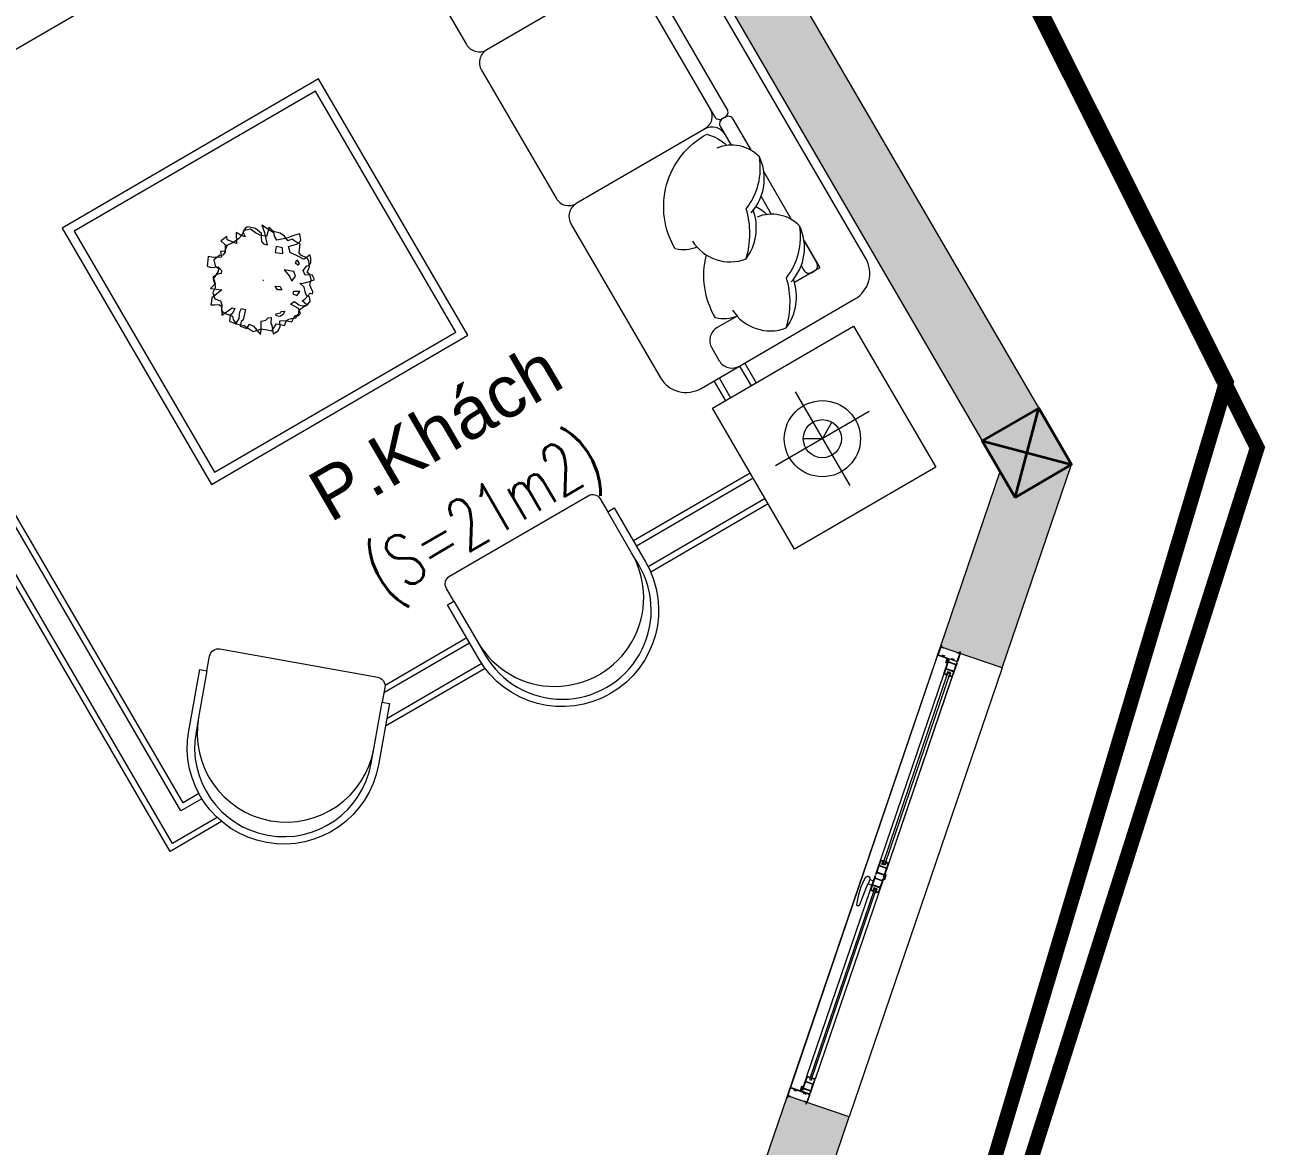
# Model space of a CAD drawing. Header units: millimetres. Extents: x 567980 to 569372, y 2065777 to 2066674.
# Drawn here: x 568923.547 to 568927.719, y 2066298.521 to 2066302.295 of the extents above; entities that cross this region are included whole.
import ezdxf
from ezdxf.enums import TextEntityAlignment as Align

# ---------------------------------------------------------------- set-up
doc = ezdxf.new("R2010")
doc.units = ezdxf.units.MM
doc.linetypes.add('CENTER', pattern=[3, 1.5, -0.5, 0.5, -0.5])
doc.linetypes.add('HIDDEN', pattern=[0.75, 0.5, -0.25])
for name, color, linetype, lineweight in [('A-COT VACH', 2, 'Continuous', 35), ('A-HATCH', 251, 'Continuous', 5), ('A-TEXT', 7, 'Continuous', 18), ('E- RANH GIOI', 1, 'CENTER', 13), ('E- Tuong', 4, 'Continuous', 13), ('E-NoiThat', 32, 'Continuous', 9), ('i_Hatch', 250, 'Continuous', 13), ('LD-CUA', 146, 'Continuous', 13), ('LD-THAY', 9, 'Continuous', 13)]:
    doc.layers.add(name, color=color, linetype=linetype, lineweight=lineweight)
doc.layers.add('loKBT', color=42, linetype='Continuous')
doc.styles.add('AA - Arial - Regular', font='arial.ttf', dxfattribs={"height": 250})
doc.styles.add('Dim roman', font='romans.shx', dxfattribs={"width": 0.7})

# ---------------------------------------------------------------- blocks, each defined once
blk = doc.blocks.new('kkkk')
h = blk.add_hatch(color=250)
edge = h.paths.add_edge_path()
edge.add_line((333058.8, 105336.6), (333060.3, 105336.6))
edge.add_line((333060.3, 105336.6), (333060.3, 105341.6))
edge.add_line((333060.3, 105341.6), (333061.8, 105341.6))
edge.add_line((333061.8, 105341.6), (333061.8, 105371.6))
edge.add_line((333061.8, 105371.6), (333027.5, 105371.6))
edge.add_line((333027.5, 105371.6), (333027.5, 105386.6))
edge.add_line((333027.5, 105386.6), (333022.2, 105386.6))
edge.add_line((333022.2, 105386.6), (333022.2, 105383.6))
edge.add_line((333022.2, 105383.6), (333023.7, 105383.6))
edge.add_line((333023.7, 105383.6), (333023.7, 105385.1))
edge.add_line((333023.7, 105385.1), (333026, 105385.1))
edge.add_line((333026, 105385.1), (333026, 105378.1))
edge.add_line((333026, 105378.1), (333023.7, 105378.1))
edge.add_line((333023.7, 105378.1), (333023.7, 105379.6))
edge.add_line((333023.7, 105379.6), (333022.2, 105379.6))
edge.add_line((333022.2, 105379.6), (333022.2, 105376.6))
edge.add_line((333022.2, 105376.6), (333026, 105376.6))
edge.add_line((333026, 105376.6), (333026, 105371.6))
edge.add_line((333026, 105371.6), (332991.8, 105371.6))
edge.add_line((332991.8, 105371.6), (332991.8, 105341.6))
edge.add_line((332991.8, 105341.6), (332993.3, 105341.6))
edge.add_line((332993.3, 105341.6), (332993.3, 105336.6))
edge.add_line((332993.3, 105336.6), (332994.8, 105336.6))
edge.add_line((332994.8, 105336.6), (332994.8, 105341.6))
edge.add_line((332994.8, 105341.6), (333002.3, 105341.6))
edge.add_line((333002.3, 105341.6), (333002.3, 105343.1))
edge.add_line((333002.3, 105343.1), (332993.3, 105343.1))
edge.add_line((332993.3, 105343.1), (332993.3, 105370.1))
edge.add_line((332993.3, 105370.1), (333006.9, 105370.1))
edge.add_arc((333010, 105367.6), 3.97, 141.5226, 210)
edge.add_line((333006.6, 105365.7), (333007.9, 105366.4))
edge.add_arc((333010, 105367.6), 2.47, -390, -150, ccw=False)
edge.add_line((333012.1, 105366.4), (333013.4, 105365.7))
edge.add_arc((333010, 105367.6), 3.97, -30, 38.4774)
edge.add_line((333013.1, 105370.1), (333040.4, 105370.1))
edge.add_arc((333043.5, 105367.6), 3.97, 141.5226, 210)
edge.add_line((333040.1, 105365.7), (333041.4, 105366.4))
edge.add_arc((333043.5, 105367.6), 2.47, -390, -150, ccw=False)
edge.add_line((333045.6, 105366.4), (333046.9, 105365.7))
edge.add_arc((333043.5, 105367.6), 3.97, -30, 38.4774)
edge.add_line((333046.6, 105370.1), (333060.3, 105370.1))
edge.add_line((333060.3, 105370.1), (333060.3, 105343.1))
edge.add_line((333060.3, 105343.1), (333051.3, 105343.1))
edge.add_line((333051.3, 105343.1), (333051.3, 105341.6))
edge.add_line((333051.3, 105341.6), (333058.8, 105341.6))
edge.add_line((333058.8, 105341.6), (333058.8, 105336.6))
blk.add_lwpolyline([(333026, 105378.1), (333026, 105385.1), (333023.7, 105385.1), (333023.7, 105383.6), (333022.2, 105383.6), (333022.2, 105386.6), (333027.5, 105386.6), (333027.5, 105371.6), (333061.8, 105371.6), (333061.8, 105341.6), (333060.3, 105341.6), (333060.3, 105336.6), (333058.8, 105336.6), (333058.8, 105341.6), (333051.3, 105341.6), (333051.3, 105343.1), (333060.3, 105343.1), (333060.3, 105370.1), (333046.6, 105370.1, -0.30801), (333046.9, 105365.7), (333045.6, 105366.4, 1.732051), (333041.4, 105366.4), (333040.1, 105365.7, -0.30801), (333040.4, 105370.1), (333013.1, 105370.1, -0.30801), (333013.4, 105365.7), (333012.1, 105366.4, 1.732051), (333007.9, 105366.4), (333006.6, 105365.7, -0.30801), (333006.9, 105370.1), (332993.3, 105370.1), (332993.3, 105343.1), (333002.3, 105343.1), (333002.3, 105341.6), (332994.8, 105341.6), (332994.8, 105336.6), (332993.3, 105336.6), (332993.3, 105341.6), (332991.8, 105341.6), (332991.8, 105371.6), (333026, 105371.6), (333026, 105376.6), (333022.2, 105376.6), (333022.2, 105379.6), (333023.7, 105379.6), (333023.7, 105378.1)], format="xyb", close=True)
blk = doc.blocks.new('ccccc')
h = blk.add_hatch(color=250)
h.paths.add_polyline_path([(333034.3, 105325.3), (333084.3, 105325.3), (333084.3, 105326.8), (333077.7, 105326.8), (333077.7, 105353.8), (333084.3, 105353.8), (333084.3, 105355.3), (333034.3, 105355.3), (333034.3, 105346.7), (333035.8, 105346.7), (333035.8, 105353.8), (333052.1, 105353.8), (333052.1, 105326.8), (333035.8, 105326.8), (333035.8, 105333.9), (333034.3, 105333.9)])
h.paths.add_polyline_path([(333053.6, 105326.8), (333053.6, 105353.8), (333076.2, 105353.8), (333076.2, 105326.8)], flags=16)
for p, q in [((333034.3, 105346.7), (333035.8, 105346.7)), ((333052.1, 105353.8), (333052.1, 105326.8)), ((333053.6, 105353.8), (333053.6, 105326.8)), ((333076.2, 105353.8), (333076.2, 105326.8)), ((333077.7, 105353.8), (333077.7, 105326.8)), ((333084.3, 105355.3), (333084.3, 105353.8)), ((333034.3, 105333.9), (333035.8, 105333.9)), ((333084.3, 105326.8), (333084.3, 105325.3))]:
    blk.add_line(p, q)
for points in [[(333084.3, 105355.3), (333034.3, 105355.3), (333034.3, 105346.7)], [(333052.1, 105353.8), (333035.8, 105353.8), (333035.8, 105346.7)], [(333076.2, 105353.8), (333053.6, 105353.8)], [(333084.3, 105353.8), (333077.7, 105353.8)], [(333034.3, 105333.9), (333034.3, 105325.3), (333084.3, 105325.3)], [(333035.8, 105333.9), (333035.8, 105326.8), (333052.1, 105326.8)], [(333053.6, 105326.8), (333076.2, 105326.8)], [(333077.7, 105326.8), (333084.3, 105326.8)]]:
    blk.add_lwpolyline(points)
blk = doc.blocks.new('dasdsd')
at = {"linetype": 'HIDDEN', "ltscale": 0.05}
for p, q in [((-9.6, -15.9), (-9.6, 0)), ((9.6, 0), (-9.6, 0)), ((9.6, -15.9), (9.6, 0)), ((-16.3, -18.9), (-107.9, -23.1)), ((-10.5, -16.1), (-15.5, -18.7)), ((9.6, -15.9), (-9.6, -15.9))]:
    blk.add_line(p, q, dxfattribs=at)
for centre, radius, start, end in [((-106.3, -28.1), 5.22, 108.2433, 251.7567), ((-41, 286.6), 326.6, 258.1752, 278.8996), ((-16.3, -17), 1.95, 270, 297.1927), ((-9.6, -17.9), 1.95, 90, 117.1927), ((9.6, -26), 10.1, 270, 90)]:
    blk.add_arc(centre, radius, start, end, dxfattribs=at)
blk = doc.blocks.new('fffsf')
h = blk.add_hatch(color=250)
h.paths.add_polyline_path([(333183.8, 105395.8), (333133.8, 105395.8), (333133.8, 105394.3), (333140.5, 105394.3), (333140.5, 105367.3), (333133.8, 105367.3), (333133.8, 105364.3), (333118.8, 105364.3), (333118.8, 105361.3), (333135.3, 105361.3), (333135.3, 105365.8), (333183.8, 105365.8), (333183.8, 105374.4), (333182.3, 105374.4), (333182.3, 105367.3), (333166, 105367.3), (333166, 105394.3), (333182.3, 105394.3), (333182.3, 105387.2), (333183.8, 105387.2)])
h.paths.add_polyline_path([(333164.5, 105394.3), (333164.5, 105367.3), (333142, 105367.3), (333142, 105394.3)], flags=16)
for p, q in [((333133.8, 105395.8), (333133.8, 105394.3)), ((333140.5, 105394.3), (333140.5, 105367.3)), ((333142, 105394.3), (333142, 105367.3)), ((333164.5, 105394.3), (333164.5, 105367.3)), ((333166, 105394.3), (333166, 105367.3)), ((333183.8, 105387.2), (333182.3, 105387.2)), ((333183.8, 105374.4), (333182.3, 105374.4))]:
    blk.add_line(p, q)
for points in [[(333133.8, 105395.8), (333183.8, 105395.8), (333183.8, 105387.2)], [(333133.8, 105394.3), (333140.5, 105394.3)], [(333142, 105394.3), (333164.5, 105394.3)], [(333166, 105394.3), (333182.3, 105394.3), (333182.3, 105387.2)], [(333183.8, 105374.4), (333183.8, 105365.8), (333135.3, 105365.8), (333135.3, 105361.3), (333118.8, 105361.3)], [(333133.8, 105367.3), (333133.8, 105364.3), (333118.8, 105364.3), (333118.8, 105361.3)], [(333140.5, 105367.3), (333133.8, 105367.3)], [(333164.5, 105367.3), (333142, 105367.3)], [(333182.3, 105374.4), (333182.3, 105367.3), (333166, 105367.3)]]:
    blk.add_lwpolyline(points)
blk = doc.blocks.new('*U493')
for points in [[(88.4, 82.2), (88.4, 80.6), (77.2, 80.6), (77.2, 69.4), (88.4, 69.4), (88.4, 67.8, 0.240391), (91.1, 72), (80.2, 72), (80.2, 78), (91.1, 78, 0.240391)], [(747.1, 82.2), (747.1, 80.6), (758.3, 80.6), (758.3, 69.4), (747.1, 69.4), (747.1, 67.8, -0.240391), (744.4, 72), (755.3, 72), (755.3, 78), (744.4, 78, -0.240391)], [(852.9, 82.2), (852.9, 80.6), (841.7, 80.6), (841.7, 69.4), (852.9, 69.4), (852.9, 67.8, 0.240391), (855.6, 72), (844.7, 72), (844.7, 78), (855.6, 78, 0.240391)]]:
    blk.add_hatch(color=250).paths.add_polyline_path(points)
for p, q in [((797.5, 90), (44.5, 90)), ((797.5, 90), (88, 90)), ((802.5, 90), (1512, 90)), ((88, 60), (797.5, 60)), ((1512, 60), (802.5, 60)), ((35, 20), (1565, 20))]:
    blk.add_line(p, q)
for points in [[(88.4, 82.2), (88.4, 80.6), (77.2, 80.6), (77.2, 69.4), (88.4, 69.4), (88.4, 67.8, 0.240391), (91.1, 72), (80.2, 72), (80.2, 78), (91.1, 78, 0.240391)], [(747.1, 82.2), (747.1, 80.6), (758.3, 80.6), (758.3, 69.4), (747.1, 69.4), (747.1, 67.8, -0.240391), (744.4, 72), (755.3, 72), (755.3, 78), (744.4, 78, -0.240391)], [(852.9, 82.2), (852.9, 80.6), (841.7, 80.6), (841.7, 69.4), (852.9, 69.4), (852.9, 67.8, 0.240391), (855.6, 72), (844.7, 72), (844.7, 78), (855.6, 78, 0.240391)]]:
    blk.add_lwpolyline(points, format="xyb", close=True)
for points in [[(755.3, 72), (80.2, 72), (80.2, 78), (755.3, 78)], [(844.7, 72), (1519.8, 72), (1519.8, 78), (844.7, 78)]]:
    blk.add_lwpolyline(points, close=True)
at = {"rotation": 270}
blk.add_blockref('kkkk', (-105336.6, 333081.8), dxfattribs=at)
at = {"xscale": -1}
for name, p, rotation in [('ccccc', (333122.3, -105265.3), 359.9999999999902), ('fffsf', (-332331.3, 105455.8), 180.0000000001608), ('kkkk', (106936.6, 333081.8), 90)]:
    blk.add_blockref(name, p, dxfattribs=dict(at, rotation=rotation))
for p in [(-332286.8, -105265.3), (-331522.3, -105265.3)]:
    blk.add_blockref('ccccc', p)
at = {"xscale": -0.8000000000000002, "yscale": 0.8, "zscale": 0.8}
blk.add_blockref('dasdsd', (827.5, 60), dxfattribs=at)
blk = doc.blocks.new('taaa')
at = {"layer": 'E-NoiThat'}
for p, q in [((6871776.9, 59536), (6870476.9, 59536)), ((6870376.9, 59436), (6870376.9, 58836)), ((6871876.9, 58836), (6871876.9, 59436)), ((6870476.9, 58736), (6871076.9, 58736)), ((6871176.9, 58736), (6871776.9, 58736))]:
    blk.add_line(p, q, dxfattribs=at)
for points in [[(6870408.8, 59186.5, -0.14773), (6870554.9, 59272.4, -0.213343), (6870683.8, 59398.4, -0.178662)], [(6870534.7, 59279.3, -0.306663), (6870683.8, 59398.4, -0.30633), (6870781.3, 59289.6, 0.872847)], [(6871449.8, 59279.3, 0.306663), (6871300.7, 59398.4, 0.30633), (6871203.3, 59289.6, -0.872847)], [(6871575.8, 59186.5, 0.14773), (6871429.6, 59272.4, 0.213343), (6871300.7, 59398.4, 0.178662)], [(6871719.2, 59279.3, 0.306663), (6871570, 59398.4, 0.30633), (6871472.6, 59289.6, -0.872847)], [(6871845.1, 59186.5, 0.14773), (6871699, 59272.4, 0.213343), (6871570, 59398.4, 0.178662)], [(6870565.1, 59336), (6870546.9, 59336, -0.414214), (6870526.9, 59356), (6870526.9, 59366, -0.414214), (6870546.9, 59386)], [(6870546.9, 59386), (6870632.1, 59386, -0.414214)], [(6870715.3, 59386), (6871106.9, 59386, -0.414214), (6871126.9, 59366), (6871126.9, 59356, -0.414214), (6871106.9, 59336), (6870765.6, 59336, -0.414214)], [(6871269.2, 59386), (6871146.9, 59386, 0.414214), (6871126.9, 59366), (6871126.9, 59356, 0.414214), (6871146.9, 59336), (6871218.9, 59336, 0.414214)], [(6871621.7, 59386), (6871726.9, 59386), (6871726.9, 59287.7, 0.414214)], [(6871706.9, 59386), (6871621.7, 59386, 0.414214)], [(6871688.8, 59336), (6871706.9, 59336, 0.414214), (6871726.9, 59356), (6871726.9, 59366, 0.414214), (6871706.9, 59386)], [(6870526.8, 59063.5, 0.165541), (6870557.8, 58997.4, 0.425989), (6870838.6, 59283.9, 0.121523), (6870771.9, 59323.3, -7.115464)], [(6871076.9, 59336, -0.414214), (6871126.9, 59286), (6871126.9, 58786, -0.414214)], [(6871176.9, 59336, 0.414214), (6871126.9, 59286), (6871126.9, 58786, 0.414214)], [(6871457.7, 59063.5, -0.165541), (6871426.8, 58997.4, -0.425989), (6871145.9, 59283.9, -0.121523), (6871212.6, 59323.3, 7.115464)], [(6871419.4, 59336), (6871488.2, 59336, 0.414214)], [(6871440, 59303.8, -0.071865), (6871482, 59323.3, 7.115464)], [(6870552, 59060.4, -0.356772), (6870408.8, 59186.5, -0.249542), (6870538.6, 59290.3, 9.61688)], [(6871432.5, 59060.4, 0.356772), (6871575.8, 59186.5, 0.249542), (6871445.9, 59290.3, -9.61688)], [(6871701.8, 59060.4, 0.356772), (6871845.1, 59186.5, 0.249542), (6871715.3, 59290.3, -9.61688)], [(6870376.9, 58986, 0.414214), (6870426.9, 58936), (6870476.9, 58936, 0.414214), (6870526.9, 58986), (6870526.9, 59063.5)], [(6871727, 59063.5, -0.165541), (6871696.1, 58997.4, -0.200231), (6871497.6, 59077.9, -0.121523)], [(6871726.9, 59063.5), (6871726.9, 58986, 0.414214), (6871776.9, 58936), (6871826.9, 58936, 0.414214), (6871876.9, 58986)]]:
    blk.add_lwpolyline(points, format="xyb", dxfattribs=at)
for points in [[(6870526.9, 59287.7), (6870526.9, 59386), (6870632.1, 59386)], [(6871352.4, 59386), (6871538.6, 59386)]]:
    blk.add_lwpolyline(points, dxfattribs=at)
for centre, radius, start, end in [((6870476.9, 59436), 100, 90, 180), ((6871776.9, 59436), 100, 0, 90), ((6870476.9, 58836), 100, 180, 270), ((6871776.9, 58836), 100, 270, 0), ((6871076.9, 58786), 50, 270, 0), ((6871176.9, 58786), 50, 180, 270)]:
    blk.add_arc(centre, radius, start, end, dxfattribs=at)
blk = doc.blocks.new('sooffa')
at = {"layer": 'E-NoiThat'}
for p, q in [((6872182.9, 57655.1), (6872182.9, 60655.1)), ((6872202.9, 57675.1), (6872202.9, 60635.1)), ((6872282.9, 57755.1), (6872282.9, 60555.1)), ((6872302.9, 57775.1), (6872302.9, 60535.1)), ((6873925.2, 59655.1), (6872925.2, 59655.1)), ((6872925.2, 59655.1), (6872925.2, 58655.1)), ((6873925.2, 58655.1), (6873925.2, 59655.1)), ((6873895.2, 59625.1), (6872955.2, 59625.1)), ((6872955.2, 59625.1), (6872955.2, 58685.1)), ((6873895.2, 58685.1), (6873895.2, 59625.1)), ((6873301.9, 59324.7), (6873289.2, 59306.8)), ((6873315.8, 59313.3), (6873301.9, 59324.7)), ((6873340, 59300.3), (6873315.8, 59313.3)), ((6873346.9, 59319.9), (6873340, 59300.3)), ((6873358.4, 59311.7), (6873346.9, 59319.9)), ((6873374.5, 59324.7), (6873358.4, 59311.7)), ((6873369.9, 59326.4), (6873359.5, 59308.5)), ((6873365.3, 59349.2), (6873371.1, 59332.9)), ((6873372.2, 59349.2), (6873365.3, 59349.2)), ((6873399.9, 59323.1), (6873369.9, 59326.4)), ((6873371.1, 59332.9), (6873374.5, 59324.7)), ((6873390.7, 59350.8), (6873372.2, 59349.2)), ((6873386.1, 59341), (6873390.7, 59350.8)), ((6873406.8, 59315), (6873386.1, 59341)), ((6873420.6, 59324.7), (6873399.9, 59323.1)), ((6873424.1, 59347.5), (6873406.8, 59315)), ((6873436.8, 59329.6), (6873420.6, 59324.7)), ((6873435.6, 59328), (6873424.1, 59347.5)), ((6873443.7, 59319.9), (6873435.6, 59328)), ((6873451.7, 59339.4), (6873436.8, 59329.6)), ((6873444.8, 59337.8), (6873443.7, 59319.9)), ((6873461, 59345.9), (6873444.8, 59337.8)), ((6873472.5, 59332.9), (6873451.7, 59339.4)), ((6873467.9, 59344.3), (6873461, 59345.9)), ((6873487.5, 59326.4), (6873467.9, 59344.3)), ((6873480.6, 59313.3), (6873472.5, 59332.9)), ((6873489.8, 59298.7), (6873480.6, 59313.3)), ((6873496.7, 59301.9), (6873487.5, 59326.4)), ((6873511.7, 59324.7), (6873507.1, 59298.7)), ((6873533.6, 59280.8), (6873511.7, 59324.7)), ((6873289.2, 59306.8), (6873283.5, 59298.7)), ((6873283.5, 59298.7), (6873292.7, 59287.3)), ((6873292.7, 59287.3), (6873313.4, 59277.5)), ((6873313.4, 59305.2), (6873306.5, 59285.7)), ((6873306.5, 59285.7), (6873312.3, 59272.6)), ((6873312.3, 59272.6), (6873306.5, 59264.5)), ((6873336.5, 59308.5), (6873313.4, 59305.2)), ((6873313.4, 59277.5), (6873316.9, 59261.2)), ((6873346.9, 59303.6), (6873336.5, 59308.5)), ((6873359.5, 59308.5), (6873346.9, 59303.6)), ((6873484, 59277.5), (6873490.9, 59292.2)), ((6873486.3, 59266.1), (6873484, 59277.5)), ((6873505.9, 59284), (6873489.8, 59298.7)), ((6873490.9, 59292.2), (6873496.7, 59301.9)), ((6873507.1, 59298.7), (6873493.2, 59258)), ((6873529, 59306.8), (6873505.9, 59284)), ((6873534.7, 59287.3), (6873529, 59306.8)), ((6873530.1, 59271), (6873533.6, 59280.8)), ((6873530.1, 59256.4), (6873530.1, 59271)), ((6873552, 59271), (6873534.7, 59287.3)), ((6873558.9, 59254.7), (6873552, 59271)), ((6873276.6, 59233.6), (6873254.7, 59227.1)), ((6873274.3, 59230.3), (6873269.6, 59222.2)), ((6873278.9, 59251.5), (6873274.3, 59231.9)), ((6873274.3, 59231.9), (6873274.3, 59230.3)), ((6873278.9, 59241.7), (6873276.6, 59233.6)), ((6873281.2, 59258), (6873278.9, 59241.7)), ((6873284.6, 59253.1), (6873278.9, 59251.5)), ((6873300.8, 59256.4), (6873281.2, 59258)), ((6873306.5, 59264.5), (6873284.6, 59253.1)), ((6873311.1, 59253.1), (6873300.8, 59256.4)), ((6873316.9, 59261.2), (6873311.1, 59253.1)), ((6873493.2, 59258), (6873486.3, 59266.1)), ((6873517.1, 59239.2), (6873504.2, 59222.5)), ((6873533.3, 59224), (6873517.1, 59239.2)), ((6873562.4, 59245), (6873530.1, 59256.4)), ((6873561.2, 59235.2), (6873558.9, 59254.7)), ((6873563.5, 59235.2), (6873561.2, 59235.2)), ((6873584.3, 59241.7), (6873562.4, 59245)), ((6873576.2, 59233.6), (6873563.5, 59235.2)), ((6873580.8, 59222.2), (6873576.2, 59233.6)), ((6873591.2, 59240.1), (6873584.3, 59241.7)), ((6873607.3, 59235.2), (6873591.2, 59240.1)), ((6873599.3, 59214), (6873607.3, 59235.2)), ((6873236.2, 59189.6), (6873228.2, 59179.9)), ((6873243.1, 59197.8), (6873236.2, 59189.6)), ((6873285.8, 59204.3), (6873243.1, 59197.8)), ((6873254.7, 59212.4), (6873250.1, 59189.6)), ((6873250.1, 59189.6), (6873262.7, 59175)), ((6873254.7, 59227.1), (6873285.8, 59204.3)), ((6873269.6, 59222.2), (6873254.7, 59212.4)), ((6873504.2, 59222.5), (6873524.7, 59207.3)), ((6873524.7, 59207.3), (6873533.3, 59224)), ((6873548.6, 59197.8), (6873553.2, 59217.3)), ((6873567, 59170.1), (6873548.6, 59197.8)), ((6873553.2, 59217.3), (6873584.3, 59210.8)), ((6873573.9, 59181.5), (6873591.2, 59205.9)), ((6873586.6, 59212.4), (6873580.8, 59222.2)), ((6873584.3, 59210.8), (6873599.3, 59214)), ((6873591.2, 59205.9), (6873586.6, 59212.4)), ((6873228.2, 59179.9), (6873238.5, 59173.3)), ((6873238.5, 59173.3), (6873252.4, 59166.8)), ((6873257, 59157.1), (6873247.8, 59139.2)), ((6873260.4, 59160.3), (6873248.9, 59144)), ((6873252.4, 59166.8), (6873257, 59157.1)), ((6873262.7, 59175), (6873260.4, 59160.3)), ((6873422.6, 59162.2), (6873421.2, 59162.2)), ((6873422.6, 59162.2), (6873422.6, 59163.6)), ((6873422.6, 59162.2), (6873423.9, 59162.2)), ((6873422.6, 59162.2), (6873422.6, 59160.8)), ((6873501, 59157.1), (6873506.4, 59129.7)), ((6873525.8, 59135.8), (6873501, 59157.1)), ((6873544.8, 59157.5), (6873555.6, 59165.1)), ((6873548.4, 59147.3), (6873544.8, 59157.5)), ((6873555.6, 59149.8), (6873548.4, 59147.3)), ((6873555.6, 59165.1), (6873555.6, 59149.8)), ((6873575.1, 59155.4), (6873567, 59170.1)), ((6873575.1, 59171.7), (6873573.9, 59181.5)), ((6873587.7, 59152.2), (6873575.1, 59171.7)), ((6873579.7, 59153.8), (6873575.1, 59155.4)), ((6873601.6, 59157.1), (6873579.7, 59153.8)), ((6873587.7, 59140.8), (6873587.7, 59152.2)), ((6873590.1, 59132.6), (6873598.1, 59145.7)), ((6873598.1, 59145.7), (6873601.6, 59157.1)), ((6873247.8, 59139.2), (6873243.1, 59131)), ((6873243.1, 59131), (6873284.6, 59134.3)), ((6873248.9, 59144), (6873255.8, 59129.4)), ((6873266.2, 59116.4), (6873254.7, 59100.1)), ((6873255.8, 59129.4), (6873272, 59109.9)), ((6873276.6, 59118), (6873266.2, 59116.4)), ((6873272, 59109.9), (6873268.5, 59098.5)), ((6873291.5, 59127.8), (6873276.6, 59118)), ((6873284.6, 59134.3), (6873291.5, 59127.8)), ((6873288.1, 59091.9), (6873300.8, 59109.9)), ((6873321.5, 59106.6), (6873297.3, 59080.6)), ((6873300.8, 59109.9), (6873311.1, 59116.4)), ((6873311.1, 59116.4), (6873321.5, 59106.6)), ((6873447.2, 59125.2), (6873461.2, 59116)), ((6873447.2, 59110), (6873447.2, 59125.2)), ((6873460.1, 59102.4), (6873447.2, 59110)), ((6873461.2, 59116), (6873460.1, 59102.4)), ((6873506.4, 59129.7), (6873504.2, 59111.5)), ((6873504.2, 59111.5), (6873523.6, 59119.1)), ((6873523.6, 59119.1), (6873525.8, 59135.8)), ((6873553.2, 59106.6), (6873555.5, 59122.9)), ((6873573.9, 59095.2), (6873553.2, 59106.6)), ((6873555.5, 59122.9), (6873573.9, 59131)), ((6873563.5, 59109.9), (6873579.7, 59122.9)), ((6873568.2, 59100.1), (6873563.5, 59109.9)), ((6873573.9, 59131), (6873579.7, 59127.8)), ((6873579.7, 59122.9), (6873587.7, 59140.8)), ((6873579.7, 59127.8), (6873590.1, 59132.6)), ((6873254.7, 59100.1), (6873268.5, 59082.2)), ((6873268.5, 59098.5), (6873269.6, 59080.6)), ((6873268.5, 59082.2), (6873288.1, 59091.9)), ((6873269.6, 59080.6), (6873274.3, 59077.3)), ((6873274.3, 59077.3), (6873280, 59070.8)), ((6873288.1, 59078.9), (6873277.7, 59067.5)), ((6873277.7, 59067.5), (6873292.7, 59049.6)), ((6873280, 59070.8), (6873290.4, 59062.6)), ((6873297.3, 59080.6), (6873288.1, 59078.9)), ((6873290.4, 59062.6), (6873306.5, 59030.1)), ((6873491.3, 59078), (6873485.9, 59072)), ((6873485.9, 59072), (6873494.5, 59061.3)), ((6873509.6, 59067.4), (6873491.3, 59078)), ((6873494.5, 59061.3), (6873507.5, 59065.9)), ((6873507.5, 59065.9), (6873509.6, 59067.4)), ((6873524.4, 59091.9), (6873527.8, 59088.7)), ((6873530.1, 59072.4), (6873524.4, 59091.9)), ((6873525.5, 59057.8), (6873530.1, 59072.4)), ((6873527.8, 59088.7), (6873542.8, 59083.8)), ((6873542.8, 59083.8), (6873558.9, 59078.9)), ((6873548.6, 59057.8), (6873549.7, 59069.2)), ((6873549.7, 59069.2), (6873560.1, 59078.9)), ((6873558.9, 59078.9), (6873572.8, 59077.3)), ((6873560.1, 59078.9), (6873563.5, 59083.8)), ((6873563.5, 59083.8), (6873568.2, 59100.1)), ((6873572.8, 59077.3), (6873573.9, 59095.2)), ((6873292.7, 59049.6), (6873307.7, 59057.8)), ((6873306.5, 59030.1), (6873318.1, 59026.8)), ((6873307.7, 59057.8), (6873315.8, 59044.7)), ((6873315.8, 59044.7), (6873322.7, 59008.9)), ((6873318.1, 59026.8), (6873334.2, 59023.6)), ((6873322.7, 59008.9), (6873331.9, 59020.3)), ((6873331.9, 59020.3), (6873341.1, 59036.6)), ((6873334.2, 59023.6), (6873350.3, 59010.6)), ((6873341.1, 59036.6), (6873346.9, 59046.4)), ((6873346.9, 59046.4), (6873361.9, 59041.5)), ((6873361.9, 59041.5), (6873373.4, 59044.7)), ((6873382.6, 59039.9), (6873371.1, 59023.6)), ((6873371.1, 59023.6), (6873371.1, 59017.1)), ((6873373.4, 59044.7), (6873382.6, 59039.9)), ((6873399.9, 59036.6), (6873402.2, 59043.1)), ((6873409.1, 59028.5), (6873399.9, 59036.6)), ((6873402.2, 59043.1), (6873417.2, 59038.2)), ((6873421.8, 59028.5), (6873409.1, 59028.5)), ((6873421.4, 59041.2), (6873417.2, 59038.2)), ((6873421.4, 59041.2), (6873432.2, 59036.6)), ((6873426.4, 59031.7), (6873421.8, 59028.5)), ((6873432.2, 59036.6), (6873426.4, 59031.7)), ((6873461, 59046.4), (6873476, 59048)), ((6873477.1, 59020.3), (6873461, 59046.4)), ((6873474.8, 59002.4), (6873477.1, 59020.3)), ((6873476, 59048), (6873481.7, 59038.2)), ((6873481.7, 59038.2), (6873484, 59030.1)), ((6873484, 59030.1), (6873494.4, 59020.3)), ((6873494.4, 59020.3), (6873509.4, 59015.4)), ((6873501.3, 59036.6), (6873512.8, 59036.6)), ((6873508.2, 59017.1), (6873501.3, 59036.6)), ((6873509.4, 59015.4), (6873524.4, 59022)), ((6873512.8, 59036.6), (6873537, 59044.7)), ((6873523.2, 59044.7), (6873525.5, 59057.8)), ((6873529, 59035), (6873523.2, 59044.7)), ((6873524.4, 59022), (6873529, 59035)), ((6873537, 59044.7), (6873542.8, 59039.9)), ((6873542.8, 59039.9), (6873547.4, 59044.7)), ((6873547.4, 59044.7), (6873548.6, 59057.8)), ((6873350.3, 59010.6), (6873361.9, 59000.8)), ((6873371.1, 59017.1), (6873360.7, 58989.4)), ((6873360.7, 58989.4), (6873380.3, 58989.4)), ((6873361.9, 59000.8), (6873387.2, 59012.2)), ((6873380.3, 58989.4), (6873393, 58999.2)), ((6873387.2, 59012.2), (6873397.6, 59004)), ((6873393, 58999.2), (6873402.2, 59015.4)), ((6873397.6, 59004), (6873408, 58994.3)), ((6873402.2, 59015.4), (6873408, 59013.8)), ((6873408, 59013.8), (6873424.1, 59002.4)), ((6873408, 58994.3), (6873421.8, 59005.7)), ((6873421.8, 59005.7), (6873431, 59005.7)), ((6873424.1, 59002.4), (6873435.6, 58992.6)), ((6873431, 59005.7), (6873440.2, 59002.4)), ((6873435.6, 58992.6), (6873446, 58999.2)), ((6873440.2, 59002.4), (6873454.1, 58997.5)), ((6873446, 58999.2), (6873455.2, 59005.7)), ((6873454.1, 58997.5), (6873459.8, 59000.8)), ((6873455.2, 59005.7), (6873465.6, 58999.2)), ((6873459.8, 59000.8), (6873466.7, 59004)), ((6873465.6, 58999.2), (6873474.8, 59002.4)), ((6873466.7, 59004), (6873471.3, 59007.3)), ((6873471.3, 59007.3), (6873477.1, 59015.4)), ((6873477.1, 59015.4), (6873485.2, 59015.4)), ((6873485.2, 59015.4), (6873489.8, 59015.4)), ((6873489.8, 59015.4), (6873492.1, 59017.1)), ((6873492.1, 59017.1), (6873508.2, 59017.1)), ((6872955.2, 58685.1), (6873895.2, 58685.1)), ((6872925.2, 58655.1), (6873925.2, 58655.1)), ((6874564.3, 58105.1), (6874564.3, 58028)), ((6874584.3, 58105.1), (6874584.3, 58028)), ((6874664.3, 58105.1), (6874664.3, 58028)), ((6874684.3, 58105.1), (6874684.3, 58028)), ((6874514.3, 57478), (6874514.3, 58028)), ((6874514.3, 58028), (6875064.3, 58028)), ((6875064.3, 58028), (6875064.3, 57478)), ((6874782.4, 57936), (6874782.4, 57570)), ((6872364.4, 57775.1), (6872302.9, 57775.1)), ((6873408.5, 57775.1), (6873090.1, 57775.1)), ((6874514.3, 57775.1), (6874058.5, 57775.1)), ((6874782.4, 57753), (6874726.9, 57785.1)), ((6874782.4, 57753), (6874838, 57785.1)), ((6872364.4, 57755.1), (6872282.9, 57755.1)), ((6873408.5, 57755.1), (6873074.2, 57755.1)), ((6874514.3, 57755.1), (6874058.5, 57755.1)), ((6874965.4, 57753), (6874599.4, 57753)), ((6872383.5, 57655.1), (6872182.9, 57655.1)), ((6872377, 57675.1), (6872202.9, 57675.1)), ((6873410.8, 57655.1), (6873022, 57655.1)), ((6873409.1, 57675.1), (6873039, 57675.1)), ((6874514.3, 57655.1), (6874056.2, 57655.1)), ((6874514.3, 57675.1), (6874058, 57675.1)), ((6875064.3, 57478), (6874514.3, 57478))]:
    blk.add_line(p, q, dxfattribs=at)
for points in [[(6874514.3, 60205.1, 0.414214), (6874414.3, 60105.1), (6874414.3, 59505.1, 0.414214), (6874464.3, 59455.1, 0.414214), (6874414.3, 59405.1), (6874414.3, 58905.1, 0.414214), (6874464.3, 58855.1, 0.414214), (6874414.3, 58805.1), (6874414.3, 58205.1, 0.414214), (6874514.3, 58105.1), (6875114.3, 58105.1, 0.414214), (6875214.3, 58205.1), (6875214.3, 60105.1, 0.414214), (6875114.3, 60205.1)], [(6875064.3, 58875.1), (6875064.3, 59435.1, 0.414214), (6875044.3, 59455.1), (6875034.3, 59455.1, 0.414214), (6875014.3, 59435.1), (6875014.3, 58875.1, 0.414214), (6875034.3, 58855.1), (6875044.3, 58855.1, 0.414214)], [(6873053.8, 57731.1), (6873072.8, 57714.9), (6872936.8, 57554.9, -1), (6872441.6, 57975.8), (6872577.6, 58135.8), (6872596.6, 58119.7), (6872629, 58157.7, -0.414214), (6872671.3, 58161.2), (6873082.8, 57811.4, -0.414214), (6873086.2, 57769.2)], [(6874033.5, 57903.9), (6874058.5, 57903.9), (6874058.5, 57693.9, -1), (6873408.5, 57693.9), (6873408.5, 57903.9), (6873433.5, 57903.9), (6873433.5, 57953.9, -0.414214), (6873463.5, 57983.9), (6874003.5, 57983.9, -0.414214), (6874033.5, 57953.9)]]:
    blk.add_lwpolyline(points, format="xyb", close=True, dxfattribs=at)
for points in [[(6875014.3, 59505.1, -0.414214), (6874964.3, 59455.1), (6874464.3, 59455.1, -0.414214)], [(6875014.3, 58905.1, -0.414214), (6874964.3, 58855.1)], [(6875014.3, 58805.1, 0.414214), (6874964.3, 58855.1), (6874464.3, 58855.1, 0.414214)], [(6875064.3, 58712.8), (6875064.3, 58835.1, 0.414214), (6875044.3, 58855.1), (6875034.3, 58855.1, 0.414214), (6875014.3, 58835.1), (6875014.3, 58763.1, 0.414214)], [(6874741.8, 58524.3, -0.165541), (6874675.7, 58555.2, -0.425989), (6874962.2, 58836.1, -0.121523), (6875001.7, 58769.4, 7.115464)], [(6874957.6, 58532.2, 0.306663), (6875076.7, 58681.3, 0.30633), (6874967.9, 58778.7, -0.872847)], [(6874864.8, 58406.2, 0.14773), (6874950.7, 58552.4, 0.213343), (6875076.7, 58681.3, 0.178662)], [(6875014.3, 58562.6), (6875014.3, 58493.8, 0.414214)], [(6874738.8, 58549.5, 0.356772), (6874864.8, 58406.2, 0.249542), (6874968.6, 58536.1, -9.61688)], [(6874982.1, 58542, -0.071865), (6875001.7, 58500, 7.115464)], [(6874741.8, 58255, -0.165541), (6874675.7, 58285.9, -0.200231), (6874756.2, 58484.4, -0.121523)], [(6874957.6, 58262.8, 0.306663), (6875076.7, 58412, 0.30633), (6874967.9, 58509.4, -0.872847)], [(6874864.8, 58136.9, 0.14773), (6874950.7, 58283, 0.213343), (6875076.7, 58412, 0.178662)], [(6875064.3, 58360.3), (6875064.3, 58255.1), (6874966, 58255.1, 0.414214)], [(6875064.3, 58275.1), (6875064.3, 58360.3, 0.414214)], [(6874738.8, 58280.2, 0.356772), (6874864.8, 58136.9, 0.249542), (6874968.6, 58266.7, -9.61688)], [(6875014.3, 58293.2), (6875014.3, 58275.1, 0.414214), (6875034.3, 58255.1), (6875044.3, 58255.1, 0.414214), (6875064.3, 58275.1)], [(6874741.8, 58255.1), (6874664.3, 58255.1, 0.414214), (6874614.3, 58205.1), (6874614.3, 58155.1, 0.414214), (6874664.3, 58105.1)], [(6872596.6, 58119.7), (6872493, 57997.7, 1), (6872950.2, 57609.2)], [(6872493, 57997.7), (6872460.6, 57959.6, 1), (6872917.8, 57571.1), (6872950.2, 57609.2)], [(6873433.5, 57903.9), (6873433.5, 57743.9, 1), (6874033.5, 57743.9)], [(6874033.5, 57743.9), (6874033.5, 57903.9, 0.414214)], [(6872950.2, 57609.2), (6873053.8, 57731.1, 0.414214)], [(6873433.5, 57743.9), (6873433.5, 57693.9, 1), (6874033.5, 57693.9), (6874033.5, 57743.9)]]:
    blk.add_lwpolyline(points, format="xyb", dxfattribs=at)
blk.add_lwpolyline([(6875064.3, 58629.6), (6875064.3, 58443.4)], dxfattribs=at)
for radius in [128.3, 64.2]:
    blk.add_circle((6874782.4, 57753), radius, dxfattribs=at)
at = {"layer": 'E- Tuong'}
blk.add_blockref('taaa', (2357.4, 1519.2), dxfattribs=at)
blk = doc.blocks.new('cot')
at = {"layer": 'i_Hatch'}
h = blk.add_hatch(color=256, dxfattribs=at)
h.dxf.hatch_style = 1
h.paths.add_polyline_path([(-124080301.5, 101892782.2), (-124080081.5, 101892782.2), (-124080081.5, 101893002.2), (-124080301.5, 101893002.2)])
at = {"layer": 'A-COT VACH'}
for p, q in [((-124080301.5, 101893002.2), (-124080081.5, 101892782.2)), ((-124080301.5, 101892782.2), (-124080081.5, 101893002.2))]:
    blk.add_line(p, q, dxfattribs=at)
blk.add_lwpolyline([(-124080301.5, 101892782.2), (-124080081.5, 101892782.2), (-124080081.5, 101893002.2), (-124080301.5, 101893002.2)], close=True, dxfattribs=at)
blk = doc.blocks.new('luoicot')
at = {"layer": 'E- Tuong'}
blk.add_blockref('cot', (-2376.1, -8632.5), dxfattribs=at)
blk = doc.blocks.new('TANG 1 BT3')
at = {"layer": 'A-HATCH'}
h = blk.add_hatch(color=256, dxfattribs=at)
h.dxf.hatch_style = 1
h.paths.add_polyline_path([(7080585, 935785.8), (7080365, 935785.8), (7080365, 934096.1), (7080365, 934096.1), (7080585, 934096.1)])
h.paths.add_polyline_path([(7080365, 945515.8), (7076585.1, 945515.8), (7076585.1, 945515.8), (7076585.1, 945295.8), (7080365, 945295.8)])
h.paths.add_polyline_path([(7076585.1, 945515.8), (7073665.1, 945515.8), (7073665.1, 945295.8), (7073975.1, 945295.8), (7073975.1, 945004.8), (7074085.1, 945004.8), (7074085.1, 945295.8), (7076585.1, 945295.8)])
h.paths.add_polyline_path([(7072465.1, 945515.8), (7072085.1, 945515.8), (7072085.1, 945295.8), (7072465.1, 945295.8)])
h.paths.add_polyline_path([(7072085.1, 945295.8), (7071975.1, 945295.8), (7071865.1, 945295.8), (7071865.1, 941915.9), (7072085.1, 941915.9), (7072085.1, 942949.8), (7072235.1, 942949.8), (7072235.1, 941805.9), (7072085.1, 941805.9), (7072085.1, 941695.9), (7073065.1, 941695.9), (7073065.1, 941805.9), (7072290.1, 941805.9), (7072290.1, 943004.8), (7072085.1, 943004.8), (7072085.1, 944094.8), (7073975.1, 944094.8), (7073975.1, 941805.9), (7073865.1, 941805.9), (7073865.1, 941695.9), (7074185.1, 941695.9), (7074185.1, 941805.9), (7074085.1, 941805.9), (7074085.1, 944304.8), (7073975.1, 944304.8), (7073975.1, 944204.8), (7072085.1, 944204.8)])
h.paths.add_polyline_path([(7072085.1, 941695.9), (7071865.1, 941695.9), (7071865.1, 940680.9), (7072085.1, 940680.9)])
h.paths.add_polyline_path([(7076365.1, 941805.9), (7075085.1, 941805.9), (7075085.1, 941695.9), (7076365.1, 941695.9)])
h.paths.add_polyline_path([(7080585, 942345.8), (7080365, 942345.8), (7080365, 941915.9), (7080475, 941915.9), (7080585, 941915.9)])
h.paths.add_polyline_path([(7080805, 942115.8), (7080585, 942115.8), (7080585, 941915.9), (7080585, 941695.9), (7080242.6, 941695.9), (7080242.6, 941475.8), (7080804.9, 941475.8)])
h.paths.add_polyline_path([(7080585, 945295.8), (7080585, 945295.8), (7080365, 945295.8), (7080365, 944845.8), (7080585, 944845.8)])
h.paths.add_polyline_path([(7080585, 937895.8), (7078785, 937895.8), (7078785, 938595.8), (7078565, 938595.8), (7078565, 937895.8), (7078055.1, 937895.8), (7078055.1, 937675.8), (7080365, 937675.8), (7080365, 937185.8), (7080585, 937185.8)])
h.paths.add_polyline_path([(7080805.5, 938115.8), (7080242.5, 938115.8), (7080242.5, 937895.8), (7080585, 937895.8), (7080585, 937895.8), (7080585, 937675.8), (7080585, 937475.8), (7080805.5, 937475.8)])
h.paths.add_polyline_path([(7076365.1, 937895.8), (7075965.1, 937895.8), (7075965.1, 937785.8), (7076075.1, 937785.8), (7076075.1, 934375.7), (7076555.1, 934375.7), (7076555.1, 934485.7), (7076185.1, 934485.7), (7076185.1, 937675.8), (7076365.1, 937675.8)])
h.paths.add_polyline_path([(7075065.1, 937895.8), (7072085.1, 937895.8), (7072085.1, 937895.8), (7072085.1, 937785.8), (7075065.1, 937785.8)])
h.paths.add_polyline_path([(7072290.1, 937785.8), (7072235.1, 937785.8), (7072235.1, 937240.8), (7072085.1, 937240.8), (7072085.1, 937185.8), (7072290.1, 937185.8)])
h.paths.add_polyline_path([(7072085.1, 937675.8), (7072085.1, 937675.8), (7071865.1, 937675.8), (7071865.1, 936985.8), (7072085.1, 936985.8)])
h.paths.add_polyline_path([(7072085.1, 938910.8), (7071865.1, 938910.8), (7071865.1, 937895.8), (7071975.1, 937895.8), (7072085.1, 937895.8)])
h.paths.add_polyline_path([(7072085.1, 936185.8), (7071865.1, 936185.8), (7071865.1, 934842.7), (7072085.1, 934842.7)])
h.paths.add_polyline_path([(7072085.1, 932721.5), (7071865.1, 932721.5), (7071865.1, 932096.5), (7072085.1, 932096.5)])
h.paths.add_polyline_path([(7074245.3, 932096.5), (7072085.1, 932096.5), (7072085.1, 931876.5), (7074245.3, 931876.5)])
h.paths.add_polyline_path([(7073958.8, 931876.5), (7073848.8, 931876.5), (7073848.8, 931766.5), (7073468.8, 931766.5), (7073468.8, 931876.5), (7073358.8, 931876.5), (7073358.8, 931656.5), (7073958.8, 931656.5)])
h.paths.add_polyline_path([(7076933.8, 931876.5), (7076823.8, 931876.5), (7076823.8, 931766.5), (7076443.8, 931766.5), (7076443.8, 931876.5), (7076333.8, 931876.5), (7076333.8, 931656.5), (7076933.8, 931656.5)])
h.paths.add_polyline_path([(7078065.3, 932096.5), (7076585.1, 932096.5), (7076585.1, 931876.5), (7078065.3, 931876.5)])
h.paths.add_polyline_path([(7076365.1, 932096.5), (7076045.3, 932096.5), (7076045.3, 931876.5), (7076365.1, 931876.5)])
h.paths.add_polyline_path([(7078831.4, 932351.4), (7078687.1, 932517.4), (7078203, 932096.5), (7078285.3, 932096.5), (7078285.3, 931876.5)])
h.paths.add_polyline_path([(7080585, 933876.1), (7080365, 933876.1), (7080365, 933976.4), (7079894.5, 933567.2), (7080038.8, 933401.2)])
h.paths.add_polyline_path([(7080365, 941695.9), (7080365, 941915.9), (7080365, 941915.9), (7076585.1, 941915.9), (7076585.1, 941915.9), (7076585.1, 941695.9), (7078565, 941695.9), (7078565, 940995.8), (7078785, 940995.8), (7078785, 941695.9), (7080365, 941695.9)])
at = {"layer": 'E- Tuong'}
for p, q in [((7080365, 935785.8), (7080365, 934024.8)), ((7080585, 935785.8), (7080585, 933932.7)), ((7079894.5, 933567.2), (7080365, 933976.4)), ((7080038.8, 933401.2), (7080585, 933876.1)), ((7080038.8, 933401.2), (7079894.5, 933567.2)), ((7078203, 932096.5), (7078687.1, 932517.4)), ((7078831.4, 932351.4), (7078687.1, 932517.4)), ((7078285.3, 931876.5), (7078831.4, 932351.4))]:
    blk.add_line(p, q, dxfattribs=at)
at = {"layer": 'LD-THAY'}
for p, q in [((7078687.1, 932517.4), (7079894.5, 933567.2)), ((7080038.8, 933401.2), (7078831.4, 932351.4))]:
    blk.add_line(p, q, dxfattribs=at)
at = {"layer": 'E- Tuong'}
for name, p in [('luoicot', (131163042.6, -100950273.6)), ('sooffa', (205120.7, 876620.6))]:
    blk.add_blockref(name, p, dxfattribs=at)
at = {"layer": 'LD-CUA', "xscale": 1.006289308161418, "yscale": 1.006289308161418, "zscale": 1.006289308161418, "rotation": 221.0067693255006}
blk.add_blockref('*U493', (7079885.1, 933585.7), dxfattribs=at)
at = {"layer": 'A-TEXT', "style": 'AA - Arial - Regular'}
blk.add_text('P.Khách', height=175, dxfattribs=at).set_placement((7078787.1, 935049), align=Align.MIDDLE_CENTER)
at = {"layer": 'A-TEXT', "style": 'Dim roman', "width": 0.7}
blk.add_text('(S=21m2)', height=175, dxfattribs=at).set_placement((7078787.1, 934729.2), align=Align.MIDDLE_CENTER)
blk = doc.blocks.new('MBT1 BT3')
at = {"layer": 'LD-THAY'}
blk.add_blockref('TANG 1 BT3', (2585.6, 0), dxfattribs=at)
at = {"layer": 'E- RANH GIOI', "color": 5, "ltscale": 0.05, "true_color": 0x0000fa, "const_width": 50}
blk.add_lwpolyline([(7072449.9, 930515.8), (7080324.8, 930515.8), (7083739.8, 933610.2), (7084601.2, 947515.8)], dxfattribs=at)
blk = doc.blocks.new('BT-02')
at = {"layer": 'E- RANH GIOI', "color": 5, "ltscale": 0.05, "true_color": 0x0000fa, "const_width": 50}
blk.add_lwpolyline([(7622385.1, 976879), (7752683.8, 976879), (7755590.7, 973782.4), (7753849, 946243.5), (7750265, 942879), (7619966.3, 942879), (7617059.3, 945975.6), (7618801.1, 973514.5)], close=True, dxfattribs=at)

msp = doc.modelspace()

# ---------------------------------------------------------------- block references
at = {"layer": 'LD-THAY', "xscale": 0.0009980326083971125, "yscale": 0.0009980326083971125, "zscale": 0.0009980326083971125, "rotation": 30.19069897252754}
msp.add_blockref('MBT1 BT3', (563285.4319, 2061940.2266, -0.0003), dxfattribs=at)

# ---------------------------------------------------------------- next in the draw order: block references
at = {"layer": 'loKBT', "xscale": 0.001000000000001394, "yscale": 0.001000000000001394, "zscale": 0.001000000000001394, "rotation": 30.1906983248881}
msp.add_blockref('BT-02', (562701.3455, 2061583.9472, -0.0003), dxfattribs=at)

# ---------------------------------------------------------------- next in the draw order: block references
at = {"layer": 'LD-THAY', "xscale": 0.0009980326083971125, "yscale": 0.0009980326083971125, "zscale": 0.0009980326083971125, "rotation": 30.19069897252754}
msp.add_blockref('MBT1 BT3', (563285.4319, 2061940.2266, -0.0003), dxfattribs=at)

# ---------------------------------------------------------------- next in the draw order: block references
at = {"layer": 'loKBT', "xscale": 0.001000000000001394, "yscale": 0.001000000000001394, "zscale": 0.001000000000001394, "rotation": 30.1906983248881}
msp.add_blockref('BT-02', (562701.3455, 2061583.9472, -0.0003), dxfattribs=at)

doc.saveas('drawing.dxf')
